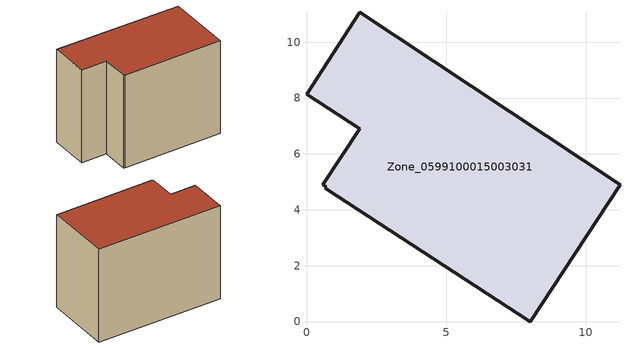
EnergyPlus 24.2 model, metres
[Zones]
Zone_0599100015003031
 floor ground (C_G): 11.22,4.89 8.02,0 0.67,4.77 0.7,4.82 0.58,4.89 1.9,6.89 0,8.14 1.91,11.06 z0.84
 wall outside (C_F): 8.02,0 11.22,4.89 1.91,11.06 0,8.14 1.9,6.89 0.58,4.89 0.7,4.82 0.67,4.77 8.02,0 z0.84:9.3
 roof outside (C_R): 0.58,4.89 0.7,4.82 0.67,4.77 8.02,0 11.22,4.89 1.91,11.06 0,8.14 1.9,6.89 z9.3
[BUILDING]
Pand.0599100015003031: North Axis=0; Terrain=City; Loads Convergence Tolerance Value=0.04; Temperature Convergence Tolerance Value=0.4; Solar Distribution=FullExterior; Maximum Number of Warmup Days=25; Minimum Number of Warmup Days=1
[Site:Location]
Rotterdam.The.Hague.AP_ZH_NLD Design_Conditions: Latitude=51.96; Longitude=4.45; Time Zone=1; Elevation=-4.5
[SITE:GROUNDTEMPERATURE:BUILDINGSURFACE]
18, 18, 18, 18, 18, 18, 18, 18, 18, 18, 18, 18
[MATERIAL] Thermal Absorptance=0.9; Solar Absorptance=0.7; Visible Absorptance=0.7
Name | Roughness | Thickness | Conductivity | Density | Specific Heat
G.TI.1975-1991 | MediumSmooth | 0.15 | 0.288461 | 540 | 1210
F.TI.1975-1991 | Rough | 0.3 | 0.230769 | 1920 | 840
R.TI.1975-1991 | MediumRough | 0.2 | 0.153846 | 1500 | 1000
[CONSTRUCTION]
C_G: G.TI.1975-1991
C_F: F.TI.1975-1991
C_R: R.TI.1975-1991
[ZONE]
Zone_0599100015003031: Type=1; Multiplier=1; Ceiling Height=Autocalculate; Volume=Autocalculate; Floor Area=autocalculate; Part of Total Floor Area=Yes
[ZONEINFILTRATION:DESIGNFLOWRATE]
Infil_Zone_0599100015003031: Zone or ZoneList or Space or SpaceList=Zone_0599100015003031; Schedule=AlwaysOn; Design Flow Rate Calculation Method=Flow/Area; Flow Rate per Floor Area=0.003; Constant Term Coefficient=1; Temperature Term Coefficient=0; Velocity Term Coefficient=0; Velocity Squared Term Coefficient=0
[HVACTEMPLATE:ZONE:IDEALLOADSAIRSYSTEM]
Zone_0599100015003031: Maximum Heating Supply Air Temperature=50; Minimum Cooling Supply Air Temperature=13; Maximum Heating Supply Air Humidity Ratio=0.0156; Minimum Cooling Supply Air Humidity Ratio=0.0077; Heating Limit=NoLimit; Cooling Limit=NoLimit; Dehumidification Control Type=ConstantSensibleHeatRatio; Cooling Sensible Heat Ratio=0.7; Dehumidification Setpoint=60; Humidification Control Type=None; Humidification Setpoint=30; Outdoor Air Method=None; Outdoor Air Flow Rate per Person=0.00944; Outdoor Air Flow Rate per Zone Floor Area=0; Outdoor Air Flow Rate per Zone=0; Demand Controlled Ventilation Type=None; Outdoor Air Economizer Type=NoEconomizer; Heat Recovery Type=None; Sensible Heat Recovery Effectiveness=0.7; Latent Heat Recovery Effectiveness=0.65
[ZONECONTROL:THERMOSTAT]
ThermostatControl_Zone_0599100015003031: Zone or ZoneList=Zone_0599100015003031; Control Type Schedule=DualSetpointControlType; Control 1=Thermostat_Zone_0599100015003031; Temperature Difference Between Cutout And Setpoint=0
[THERMOSTATSETPOINT:DUALSETPOINT]
Thermostat_Zone_0599100015003031: Heating Setpoint Temperature Schedule=HeatingSetpoint_Zone_0599100015003031; Cooling Setpoint Temperature Schedule=CoolingSetpoint_Zone_0599100015003031
[SCHEDULE:COMPACT]
HeatingSetpoint_Zone_0599100015003031: Through: 12/31, For: AllDays, Until: 24:00, 21
CoolingSetpoint_Zone_0599100015003031: Through: 12/31, For: AllDays, Until: 24:00, 24
DualSetpointControlType: Through: 12/31, For: AllDays, Until: 24:00, 4
AlwaysOn: Through: 12/31, For: AllDays, Until: 24:00, 1
